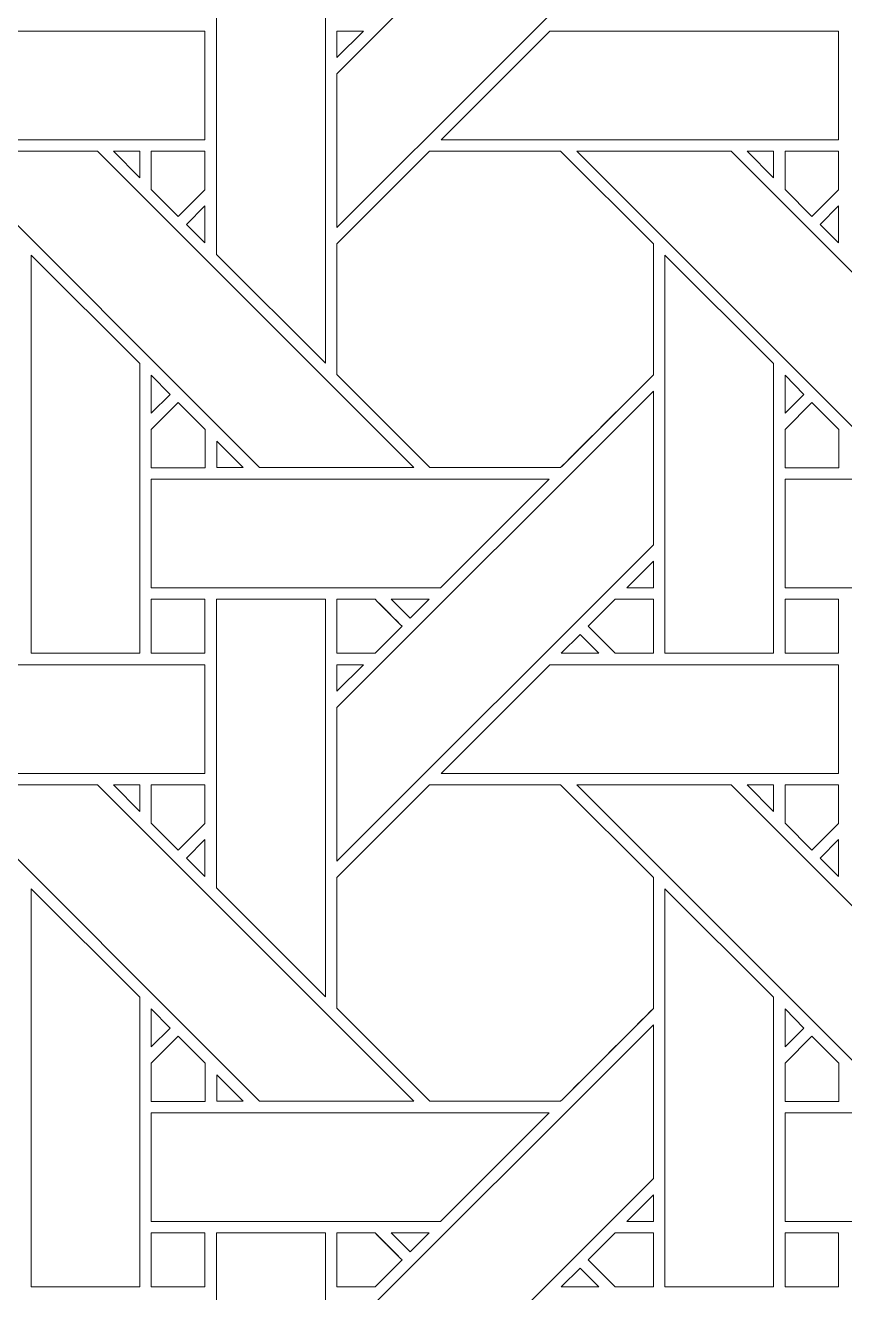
# Model space of a CAD drawing. Header units: inches. Extents: x 3.4 to 21.4, y 0.1 to 18.1.
# Drawn here: x 12.154 to 13.38, y 11.892 to 13.789 of the extents above; entities that cross this region are included whole.
import ezdxf

# ---------------------------------------------------------------- set-up
doc = ezdxf.new("R2010")
doc.units = ezdxf.units.IN
doc.header["$MEASUREMENT"] = 0
doc.layers.add('Design', color=7, linetype='Continuous', lineweight=0)

msp = doc.modelspace()

# ---------------------------------------------------------------- linework, layer by layer
at = {"layer": 'Design'}
for points, knots in [([(12.3829, 18.0948), (7.4123, 18.0948), (3.3829, 14.0653), (3.3829, 9.0948), (3.3829, 4.1242), (7.4123, 0.0948), (12.3829, 0.0948), (17.3534, 0.0948), (21.3829, 4.1242), (21.3829, 9.0948), (21.3829, 14.0653), (17.3534, 18.0948), (12.3829, 18.0948)], [0, 0, 0, 0, 1, 1, 1, 2, 2, 2, 3, 3, 3, 4, 4, 4, 4]), ([(12.3829, 17.2202), (7.8953, 17.2202), (4.2574, 13.5823), (4.2574, 9.0948), (4.2574, 4.6072), (7.8953, 0.9693), (12.3829, 0.9693), (16.8704, 0.9693), (20.5083, 4.6072), (20.5083, 9.0948), (20.5083, 13.5823), (16.8704, 17.2202), (12.3829, 17.2202)], [0, 0, 0, 0, 1, 1, 1, 2, 2, 2, 3, 3, 3, 4, 4, 4, 4]), ([(13.0941, 13.9603), (13.0941, 13.9603), (12.6204, 13.4866), (12.6204, 13.4866), (12.6204, 13.4866), (12.6204, 13.7167), (12.6204, 13.7167), (12.6204, 13.7167), (13.0941, 14.1903), (13.0941, 14.1903), (13.0941, 14.1903), (13.0941, 13.9603), (13.0941, 13.9603)], [0, 0, 0, 0, 1, 1, 1, 2, 2, 2, 3, 3, 3, 4, 4, 4, 4]), ([(12.4403, 13.4466), (12.4403, 13.4466), (12.4403, 13.8788), (12.4403, 13.8788), (12.4403, 13.8788), (12.6032, 13.8788), (12.6032, 13.8788), (12.6032, 13.8788), (12.6032, 13.2837), (12.6032, 13.2837), (12.6032, 13.2837), (12.4403, 13.4466), (12.4403, 13.4466)], [0, 0, 0, 0, 1, 1, 1, 2, 2, 2, 3, 3, 3, 4, 4, 4, 4]), ([(12.4228, 13.7809), (12.4228, 13.7809), (12.4228, 13.6181), (12.4228, 13.6181), (12.4228, 13.6181), (11.8275, 13.6181), (11.8275, 13.6181), (11.8275, 13.6181), (11.9904, 13.7809), (11.9904, 13.7809), (11.9904, 13.7809), (12.4228, 13.7809), (12.4228, 13.7809)], [0, 0, 0, 0, 1, 1, 1, 2, 2, 2, 3, 3, 3, 4, 4, 4, 4]), ([(12.6602, 13.7809), (12.6602, 13.7809), (12.6204, 13.7411), (12.6204, 13.7411), (12.6204, 13.7411), (12.6204, 13.7809), (12.6204, 13.7809), (12.6204, 13.7809), (12.6602, 13.7809), (12.6602, 13.7809)], [0, 0, 0, 0, 1, 1, 1, 2, 2, 2, 3, 3, 3, 3]), ([(13.3715, 13.7809), (13.3715, 13.7809), (13.3715, 13.6181), (13.3715, 13.6181), (13.3715, 13.6181), (12.7762, 13.6181), (12.7762, 13.6181), (12.7762, 13.6181), (12.9391, 13.7809), (12.9391, 13.7809), (12.9391, 13.7809), (13.3715, 13.7809), (13.3715, 13.7809)], [0, 0, 0, 0, 1, 1, 1, 2, 2, 2, 3, 3, 3, 4, 4, 4, 4]), ([(12.7354, 13.1273), (12.7354, 13.1273), (12.5044, 13.1273), (12.5044, 13.1273), (12.5044, 13.1273), (12.0308, 13.601), (12.0308, 13.601), (12.0308, 13.601), (12.2618, 13.601), (12.2618, 13.601), (12.2618, 13.601), (12.7354, 13.1273), (12.7354, 13.1273)], [0, 0, 0, 0, 1, 1, 1, 2, 2, 2, 3, 3, 3, 4, 4, 4, 4]), ([(12.2859, 13.601), (12.2859, 13.601), (12.3253, 13.601), (12.3253, 13.601), (12.3253, 13.601), (12.3253, 13.5611), (12.3253, 13.5611), (12.3253, 13.5611), (12.2859, 13.601), (12.2859, 13.601)], [0, 0, 0, 0, 1, 1, 1, 2, 2, 2, 3, 3, 3, 3]), ([(12.4228, 13.601), (12.4228, 13.601), (12.4228, 13.5434), (12.4228, 13.5434), (12.4228, 13.5434), (12.3828, 13.5035), (12.3828, 13.5035), (12.3828, 13.5035), (12.3425, 13.5438), (12.3425, 13.5438), (12.3425, 13.5438), (12.3425, 13.601), (12.3425, 13.601), (12.3425, 13.601), (12.4228, 13.601), (12.4228, 13.601)], [0, 0, 0, 0, 1, 1, 1, 2, 2, 2, 3, 3, 3, 4, 4, 4, 5, 5, 5, 5]), ([(12.4228, 13.5434), (12.4228, 13.5434), (12.3828, 13.5035), (12.3828, 13.5035), (12.3828, 13.5035), (12.3425, 13.5438), (12.3425, 13.5438), (12.3425, 13.5438), (12.3425, 13.601), (12.3425, 13.601), (12.3425, 13.601), (12.4228, 13.601), (12.4228, 13.601), (12.4228, 13.601), (12.4228, 13.5434), (12.4228, 13.5434)], [0, 0, 0, 0, 1, 1, 1, 2, 2, 2, 3, 3, 3, 4, 4, 4, 5, 5, 5, 5]), ([(12.7591, 13.601), (12.7591, 13.601), (12.9553, 13.601), (12.9553, 13.601), (12.9553, 13.601), (13.0941, 13.4623), (13.0941, 13.4623), (13.0941, 13.4623), (13.0941, 13.2661), (13.0941, 13.2661), (13.0763, 13.2481), (12.9643, 13.1364), (12.9553, 13.1274), (12.9553, 13.1274), (12.7596, 13.1274), (12.7596, 13.1274), (12.7596, 13.1274), (12.6204, 13.2666), (12.6204, 13.2666), (12.6204, 13.2666), (12.6204, 13.4623), (12.6204, 13.4623), (12.6204, 13.4623), (12.7591, 13.601), (12.7591, 13.601)], [0, 0, 0, 0, 1, 1, 1, 2, 2, 2, 3, 3, 3, 4, 4, 4, 5, 5, 5, 6, 6, 6, 7, 7, 7, 8, 8, 8, 8]), ([(13.0941, 13.2661), (13.0759, 13.2477), (12.964, 13.1361), (12.9553, 13.1274), (12.9553, 13.1274), (12.7596, 13.1274), (12.7596, 13.1274), (12.7596, 13.1274), (12.6204, 13.2666), (12.6204, 13.2666), (12.6204, 13.2666), (12.6204, 13.4623), (12.6204, 13.4623), (12.6204, 13.4623), (12.7591, 13.601), (12.7591, 13.601), (12.7591, 13.601), (12.9553, 13.601), (12.9553, 13.601), (12.9553, 13.601), (13.0941, 13.4623), (13.0941, 13.4623), (13.0941, 13.4623), (13.0941, 13.2661), (13.0941, 13.2661)], [0, 0, 0, 0, 1, 1, 1, 2, 2, 2, 3, 3, 3, 4, 4, 4, 5, 5, 5, 6, 6, 6, 7, 7, 7, 8, 8, 8, 8]), ([(13.6841, 13.1273), (13.6841, 13.1273), (13.4531, 13.1273), (13.4531, 13.1273), (13.4531, 13.1273), (12.9795, 13.601), (12.9795, 13.601), (12.9795, 13.601), (13.2105, 13.601), (13.2105, 13.601), (13.2105, 13.601), (13.6841, 13.1273), (13.6841, 13.1273)], [0, 0, 0, 0, 1, 1, 1, 2, 2, 2, 3, 3, 3, 4, 4, 4, 4]), ([(13.2346, 13.601), (13.2346, 13.601), (13.2741, 13.601), (13.2741, 13.601), (13.2741, 13.601), (13.2741, 13.5611), (13.2741, 13.5611), (13.2741, 13.5611), (13.2346, 13.601), (13.2346, 13.601)], [0, 0, 0, 0, 1, 1, 1, 2, 2, 2, 3, 3, 3, 3]), ([(13.3715, 13.601), (13.3715, 13.601), (13.3715, 13.5434), (13.3715, 13.5434), (13.3715, 13.5434), (13.3316, 13.5035), (13.3316, 13.5035), (13.3316, 13.5035), (13.2913, 13.5438), (13.2913, 13.5438), (13.2913, 13.5438), (13.2913, 13.601), (13.2913, 13.601), (13.2913, 13.601), (13.3715, 13.601), (13.3715, 13.601)], [0, 0, 0, 0, 1, 1, 1, 2, 2, 2, 3, 3, 3, 4, 4, 4, 5, 5, 5, 5]), ([(13.3715, 13.5434), (13.3715, 13.5434), (13.3316, 13.5035), (13.3316, 13.5035), (13.3316, 13.5035), (13.2913, 13.5438), (13.2913, 13.5438), (13.2913, 13.5438), (13.2913, 13.601), (13.2913, 13.601), (13.2913, 13.601), (13.3715, 13.601), (13.3715, 13.601), (13.3715, 13.601), (13.3715, 13.5434), (13.3715, 13.5434)], [0, 0, 0, 0, 1, 1, 1, 2, 2, 2, 3, 3, 3, 4, 4, 4, 5, 5, 5, 5]), ([(12.4228, 13.5191), (12.4228, 13.5191), (12.4228, 13.464), (12.4228, 13.464), (12.4228, 13.464), (12.395, 13.4913), (12.395, 13.4913), (12.395, 13.4913), (12.4228, 13.5191), (12.4228, 13.5191)], [0, 0, 0, 0, 1, 1, 1, 2, 2, 2, 3, 3, 3, 3]), ([(13.3715, 13.5191), (13.3715, 13.5191), (13.3715, 13.464), (13.3715, 13.464), (13.3715, 13.464), (13.3438, 13.4913), (13.3438, 13.4913), (13.3438, 13.4913), (13.3715, 13.5191), (13.3715, 13.5191)], [0, 0, 0, 0, 1, 1, 1, 2, 2, 2, 3, 3, 3, 3]), ([(12.1625, 12.8493), (12.1625, 12.8493), (12.1625, 13.4452), (12.1625, 13.4452), (12.1625, 13.4452), (12.3252, 13.283), (12.3252, 13.283), (12.3252, 13.283), (12.3252, 12.8493), (12.3252, 12.8493), (12.3252, 12.8493), (12.1625, 12.8493), (12.1625, 12.8493)], [0, 0, 0, 0, 1, 1, 1, 2, 2, 2, 3, 3, 3, 4, 4, 4, 4]), ([(13.1112, 12.8493), (13.1112, 12.8493), (13.1112, 13.4452), (13.1112, 13.4452), (13.1112, 13.4452), (13.274, 13.283), (13.274, 13.283), (13.274, 13.283), (13.274, 12.8493), (13.274, 12.8493), (13.274, 12.8493), (13.1112, 12.8493), (13.1112, 12.8493)], [0, 0, 0, 0, 1, 1, 1, 2, 2, 2, 3, 3, 3, 4, 4, 4, 4]), ([(12.3425, 13.2088), (12.3425, 13.2088), (12.3425, 13.2655), (12.3425, 13.2655), (12.3425, 13.2655), (12.3707, 13.2369), (12.3707, 13.2369), (12.3707, 13.2369), (12.3425, 13.2088), (12.3425, 13.2088)], [0, 0, 0, 0, 1, 1, 1, 2, 2, 2, 3, 3, 3, 3]), ([(13.2913, 13.2088), (13.2913, 13.2088), (13.2913, 13.2655), (13.2913, 13.2655), (13.2913, 13.2655), (13.3195, 13.2369), (13.3195, 13.2369), (13.3195, 13.2369), (13.2913, 13.2088), (13.2913, 13.2088)], [0, 0, 0, 0, 1, 1, 1, 2, 2, 2, 3, 3, 3, 3]), ([(13.0941, 13.0116), (13.0941, 13.0116), (12.6204, 12.5379), (12.6204, 12.5379), (12.6204, 12.5379), (12.6204, 12.768), (12.6204, 12.768), (12.6204, 12.768), (13.0941, 13.2416), (13.0941, 13.2416), (13.0941, 13.2416), (13.0941, 13.0116), (13.0941, 13.0116)], [0, 0, 0, 0, 1, 1, 1, 2, 2, 2, 3, 3, 3, 4, 4, 4, 4]), ([(12.3425, 13.1271), (12.3425, 13.1271), (12.3425, 13.1844), (12.3425, 13.1844), (12.3425, 13.1844), (12.3829, 13.2247), (12.3829, 13.2247), (12.3829, 13.2247), (12.4232, 13.1844), (12.4232, 13.1844), (12.4232, 13.1844), (12.4232, 13.1271), (12.4232, 13.1271), (12.4232, 13.1271), (12.3425, 13.1271), (12.3425, 13.1271)], [0, 0, 0, 0, 1, 1, 1, 2, 2, 2, 3, 3, 3, 4, 4, 4, 5, 5, 5, 5]), ([(12.3829, 13.2247), (12.3829, 13.2247), (12.4232, 13.1844), (12.4232, 13.1844), (12.4232, 13.1844), (12.4232, 13.1271), (12.4232, 13.1271), (12.4232, 13.1271), (12.3425, 13.1271), (12.3425, 13.1271), (12.3425, 13.1271), (12.3425, 13.1844), (12.3425, 13.1844), (12.3425, 13.1844), (12.3829, 13.2247), (12.3829, 13.2247)], [0, 0, 0, 0, 1, 1, 1, 2, 2, 2, 3, 3, 3, 4, 4, 4, 5, 5, 5, 5]), ([(13.2913, 13.1271), (13.2913, 13.1271), (13.2913, 13.1844), (13.2913, 13.1844), (13.2913, 13.1844), (13.3316, 13.2247), (13.3316, 13.2247), (13.3316, 13.2247), (13.3719, 13.1844), (13.3719, 13.1844), (13.3719, 13.1844), (13.3719, 13.1271), (13.3719, 13.1271), (13.3719, 13.1271), (13.2913, 13.1271), (13.2913, 13.1271)], [0, 0, 0, 0, 1, 1, 1, 2, 2, 2, 3, 3, 3, 4, 4, 4, 5, 5, 5, 5]), ([(13.3316, 13.2247), (13.3316, 13.2247), (13.3719, 13.1844), (13.3719, 13.1844), (13.3719, 13.1844), (13.3719, 13.1271), (13.3719, 13.1271), (13.3719, 13.1271), (13.2913, 13.1271), (13.2913, 13.1271), (13.2913, 13.1271), (13.2913, 13.1844), (13.2913, 13.1844), (13.2913, 13.1844), (13.3316, 13.2247), (13.3316, 13.2247)], [0, 0, 0, 0, 1, 1, 1, 2, 2, 2, 3, 3, 3, 4, 4, 4, 5, 5, 5, 5]), ([(12.4405, 13.1273), (12.4405, 13.1273), (12.4405, 13.1671), (12.4405, 13.1671), (12.4405, 13.1671), (12.4802, 13.1273), (12.4802, 13.1273), (12.4802, 13.1273), (12.4405, 13.1273), (12.4405, 13.1273)], [0, 0, 0, 0, 1, 1, 1, 2, 2, 2, 3, 3, 3, 3]), ([(12.9382, 13.1101), (12.9382, 13.1101), (12.7755, 12.9474), (12.7755, 12.9474), (12.7755, 12.9474), (12.3425, 12.9474), (12.3425, 12.9474), (12.3425, 12.9474), (12.3425, 13.1101), (12.3425, 13.1101), (12.3425, 13.1101), (12.9382, 13.1101), (12.9382, 13.1101)], [0, 0, 0, 0, 1, 1, 1, 2, 2, 2, 3, 3, 3, 4, 4, 4, 4]), ([(13.887, 13.1101), (13.887, 13.1101), (13.7242, 12.9474), (13.7242, 12.9474), (13.7242, 12.9474), (13.2913, 12.9474), (13.2913, 12.9474), (13.2913, 12.9474), (13.2913, 13.1101), (13.2913, 13.1101), (13.2913, 13.1101), (13.887, 13.1101), (13.887, 13.1101)], [0, 0, 0, 0, 1, 1, 1, 2, 2, 2, 3, 3, 3, 4, 4, 4, 4]), ([(13.0543, 12.9474), (13.0543, 12.9474), (13.0941, 12.9872), (13.0941, 12.9872), (13.0941, 12.9872), (13.0941, 12.9474), (13.0941, 12.9474), (13.0941, 12.9474), (13.0543, 12.9474), (13.0543, 12.9474)], [0, 0, 0, 0, 1, 1, 1, 2, 2, 2, 3, 3, 3, 3]), ([(12.3425, 12.9301), (12.3425, 12.9301), (12.4228, 12.9301), (12.4228, 12.9301), (12.4228, 12.9301), (12.4228, 12.8494), (12.4228, 12.8494), (12.4228, 12.8494), (12.3425, 12.8494), (12.3425, 12.8494), (12.3425, 12.8494), (12.3425, 12.9301), (12.3425, 12.9301)], [0, 0, 0, 0, 1, 1, 1, 2, 2, 2, 3, 3, 3, 4, 4, 4, 4]), ([(12.4228, 12.9301), (12.4228, 12.9301), (12.4228, 12.8494), (12.4228, 12.8494), (12.4228, 12.8494), (12.3425, 12.8494), (12.3425, 12.8494), (12.3425, 12.8494), (12.3425, 12.9301), (12.3425, 12.9301), (12.3425, 12.9301), (12.4228, 12.9301), (12.4228, 12.9301)], [0, 0, 0, 0, 1, 1, 1, 2, 2, 2, 3, 3, 3, 4, 4, 4, 4]), ([(12.4403, 12.4979), (12.4403, 12.4979), (12.4403, 12.9301), (12.4403, 12.9301), (12.4403, 12.9301), (12.6032, 12.9301), (12.6032, 12.9301), (12.6032, 12.9301), (12.6032, 12.335), (12.6032, 12.335), (12.6032, 12.335), (12.4403, 12.4979), (12.4403, 12.4979)], [0, 0, 0, 0, 1, 1, 1, 2, 2, 2, 3, 3, 3, 4, 4, 4, 4]), ([(12.6775, 12.9301), (12.6826, 12.925), (12.7134, 12.8942), (12.7178, 12.8898), (12.7178, 12.8898), (12.6774, 12.8494), (12.6774, 12.8494), (12.6774, 12.8494), (12.6204, 12.8494), (12.6204, 12.8494), (12.6204, 12.8494), (12.6204, 12.9301), (12.6204, 12.9301), (12.6204, 12.9301), (12.6775, 12.9301), (12.6775, 12.9301)], [0, 0, 0, 0, 1, 1, 1, 2, 2, 2, 3, 3, 3, 4, 4, 4, 5, 5, 5, 5]), ([(12.6204, 12.8494), (12.6204, 12.8494), (12.6204, 12.9301), (12.6204, 12.9301), (12.6204, 12.9301), (12.6775, 12.9301), (12.6775, 12.9301), (12.6828, 12.9248), (12.7136, 12.894), (12.7178, 12.8898), (12.7178, 12.8898), (12.6774, 12.8494), (12.6774, 12.8494), (12.6774, 12.8494), (12.6204, 12.8494), (12.6204, 12.8494)], [0, 0, 0, 0, 1, 1, 1, 2, 2, 2, 3, 3, 3, 4, 4, 4, 5, 5, 5, 5]), ([(12.7018, 12.9301), (12.7018, 12.9301), (12.7583, 12.9301), (12.7583, 12.9301), (12.7583, 12.9301), (12.73, 12.9019), (12.73, 12.9019), (12.73, 12.9019), (12.7018, 12.9301), (12.7018, 12.9301)], [0, 0, 0, 0, 1, 1, 1, 2, 2, 2, 3, 3, 3, 3]), ([(13.0941, 12.9302), (13.0941, 12.9302), (13.0941, 12.8494), (13.0941, 12.8494), (13.0941, 12.8494), (13.037, 12.8494), (13.037, 12.8494), (13.037, 12.8494), (12.9966, 12.8897), (12.9966, 12.8897), (12.9966, 12.8897), (13.037, 12.9302), (13.037, 12.9302), (13.037, 12.9302), (13.0941, 12.9302), (13.0941, 12.9302)], [0, 0, 0, 0, 1, 1, 1, 2, 2, 2, 3, 3, 3, 4, 4, 4, 5, 5, 5, 5]), ([(13.0941, 12.9302), (13.0941, 12.9302), (13.0941, 12.8494), (13.0941, 12.8494), (13.0941, 12.8494), (13.037, 12.8494), (13.037, 12.8494), (13.037, 12.8494), (12.9966, 12.8897), (12.9966, 12.8897), (12.9966, 12.8897), (13.037, 12.9302), (13.037, 12.9302), (13.037, 12.9302), (13.0941, 12.9302), (13.0941, 12.9302)], [0, 0, 0, 0, 1, 1, 1, 2, 2, 2, 3, 3, 3, 4, 4, 4, 5, 5, 5, 5]), ([(13.2913, 12.9301), (13.2913, 12.9301), (13.3715, 12.9301), (13.3715, 12.9301), (13.3715, 12.9301), (13.3715, 12.8494), (13.3715, 12.8494), (13.3715, 12.8494), (13.2913, 12.8494), (13.2913, 12.8494), (13.2913, 12.8494), (13.2913, 12.9301), (13.2913, 12.9301)], [0, 0, 0, 0, 1, 1, 1, 2, 2, 2, 3, 3, 3, 4, 4, 4, 4]), ([(13.3715, 12.9301), (13.3715, 12.9301), (13.3715, 12.8494), (13.3715, 12.8494), (13.3715, 12.8494), (13.2913, 12.8494), (13.2913, 12.8494), (13.2913, 12.8494), (13.2913, 12.9301), (13.2913, 12.9301), (13.2913, 12.9301), (13.3715, 12.9301), (13.3715, 12.9301)], [0, 0, 0, 0, 1, 1, 1, 2, 2, 2, 3, 3, 3, 4, 4, 4, 4]), ([(13.0127, 12.8493), (13.0127, 12.8493), (12.9562, 12.8493), (12.9562, 12.8493), (12.9562, 12.8493), (12.9845, 12.8776), (12.9845, 12.8776), (12.9845, 12.8776), (13.0127, 12.8493), (13.0127, 12.8493)], [0, 0, 0, 0, 1, 1, 1, 2, 2, 2, 3, 3, 3, 3]), ([(12.4228, 12.8322), (12.4228, 12.8322), (12.4228, 12.6694), (12.4228, 12.6694), (12.4228, 12.6694), (11.8275, 12.6694), (11.8275, 12.6694), (11.8275, 12.6694), (11.9904, 12.8322), (11.9904, 12.8322), (11.9904, 12.8322), (12.4228, 12.8322), (12.4228, 12.8322)], [0, 0, 0, 0, 1, 1, 1, 2, 2, 2, 3, 3, 3, 4, 4, 4, 4]), ([(12.6602, 12.8322), (12.6602, 12.8322), (12.6204, 12.7924), (12.6204, 12.7924), (12.6204, 12.7924), (12.6204, 12.8322), (12.6204, 12.8322), (12.6204, 12.8322), (12.6602, 12.8322), (12.6602, 12.8322)], [0, 0, 0, 0, 1, 1, 1, 2, 2, 2, 3, 3, 3, 3]), ([(13.3715, 12.8322), (13.3715, 12.8322), (13.3715, 12.6694), (13.3715, 12.6694), (13.3715, 12.6694), (12.7762, 12.6694), (12.7762, 12.6694), (12.7762, 12.6694), (12.9391, 12.8322), (12.9391, 12.8322), (12.9391, 12.8322), (13.3715, 12.8322), (13.3715, 12.8322)], [0, 0, 0, 0, 1, 1, 1, 2, 2, 2, 3, 3, 3, 4, 4, 4, 4]), ([(12.7354, 12.1786), (12.7354, 12.1786), (12.5044, 12.1786), (12.5044, 12.1786), (12.5044, 12.1786), (12.0308, 12.6522), (12.0308, 12.6522), (12.0308, 12.6522), (12.2618, 12.6522), (12.2618, 12.6522), (12.2618, 12.6522), (12.7354, 12.1786), (12.7354, 12.1786)], [0, 0, 0, 0, 1, 1, 1, 2, 2, 2, 3, 3, 3, 4, 4, 4, 4]), ([(12.2859, 12.6522), (12.2859, 12.6522), (12.3253, 12.6522), (12.3253, 12.6522), (12.3253, 12.6522), (12.3253, 12.6124), (12.3253, 12.6124), (12.3253, 12.6124), (12.2859, 12.6522), (12.2859, 12.6522)], [0, 0, 0, 0, 1, 1, 1, 2, 2, 2, 3, 3, 3, 3]), ([(12.4228, 12.6523), (12.4228, 12.6523), (12.4228, 12.5947), (12.4228, 12.5947), (12.4228, 12.5947), (12.3828, 12.5547), (12.3828, 12.5547), (12.3828, 12.5547), (12.3425, 12.5951), (12.3425, 12.5951), (12.3425, 12.5951), (12.3425, 12.6523), (12.3425, 12.6523), (12.3425, 12.6523), (12.4228, 12.6523), (12.4228, 12.6523)], [0, 0, 0, 0, 1, 1, 1, 2, 2, 2, 3, 3, 3, 4, 4, 4, 5, 5, 5, 5]), ([(12.4228, 12.5947), (12.4228, 12.5947), (12.3828, 12.5547), (12.3828, 12.5547), (12.3828, 12.5547), (12.3425, 12.5951), (12.3425, 12.5951), (12.3425, 12.5951), (12.3425, 12.6523), (12.3425, 12.6523), (12.3425, 12.6523), (12.4228, 12.6523), (12.4228, 12.6523), (12.4228, 12.6523), (12.4228, 12.5947), (12.4228, 12.5947)], [0, 0, 0, 0, 1, 1, 1, 2, 2, 2, 3, 3, 3, 4, 4, 4, 5, 5, 5, 5]), ([(12.7591, 12.6523), (12.7591, 12.6523), (12.9553, 12.6523), (12.9553, 12.6523), (12.9553, 12.6523), (13.0941, 12.5135), (13.0941, 12.5135), (13.0941, 12.5135), (13.0941, 12.3173), (13.0941, 12.3173), (13.0763, 12.2994), (12.9643, 12.1876), (12.9553, 12.1786), (12.9553, 12.1786), (12.7596, 12.1786), (12.7596, 12.1786), (12.7596, 12.1786), (12.6204, 12.3179), (12.6204, 12.3179), (12.6204, 12.3179), (12.6204, 12.5135), (12.6204, 12.5135), (12.6204, 12.5135), (12.7591, 12.6523), (12.7591, 12.6523)], [0, 0, 0, 0, 1, 1, 1, 2, 2, 2, 3, 3, 3, 4, 4, 4, 5, 5, 5, 6, 6, 6, 7, 7, 7, 8, 8, 8, 8]), ([(13.0941, 12.5135), (13.0941, 12.5135), (13.0941, 12.3173), (13.0941, 12.3173), (13.0755, 12.2986), (12.9637, 12.187), (12.9553, 12.1786), (12.9553, 12.1786), (12.7596, 12.1786), (12.7596, 12.1786), (12.7596, 12.1786), (12.6204, 12.3179), (12.6204, 12.3179), (12.6204, 12.3179), (12.6204, 12.5135), (12.6204, 12.5135), (12.6204, 12.5135), (12.7591, 12.6523), (12.7591, 12.6523), (12.7591, 12.6523), (12.9553, 12.6523), (12.9553, 12.6523), (12.9553, 12.6523), (13.0941, 12.5135), (13.0941, 12.5135)], [0, 0, 0, 0, 1, 1, 1, 2, 2, 2, 3, 3, 3, 4, 4, 4, 5, 5, 5, 6, 6, 6, 7, 7, 7, 8, 8, 8, 8]), ([(13.6841, 12.1786), (13.6841, 12.1786), (13.4531, 12.1786), (13.4531, 12.1786), (13.4531, 12.1786), (12.9795, 12.6522), (12.9795, 12.6522), (12.9795, 12.6522), (13.2105, 12.6522), (13.2105, 12.6522), (13.2105, 12.6522), (13.6841, 12.1786), (13.6841, 12.1786)], [0, 0, 0, 0, 1, 1, 1, 2, 2, 2, 3, 3, 3, 4, 4, 4, 4]), ([(13.2346, 12.6522), (13.2346, 12.6522), (13.2741, 12.6522), (13.2741, 12.6522), (13.2741, 12.6522), (13.2741, 12.6124), (13.2741, 12.6124), (13.2741, 12.6124), (13.2346, 12.6522), (13.2346, 12.6522)], [0, 0, 0, 0, 1, 1, 1, 2, 2, 2, 3, 3, 3, 3]), ([(13.3715, 12.6523), (13.3715, 12.6523), (13.3715, 12.5947), (13.3715, 12.5947), (13.3715, 12.5947), (13.3316, 12.5547), (13.3316, 12.5547), (13.3316, 12.5547), (13.2913, 12.5951), (13.2913, 12.5951), (13.2913, 12.5951), (13.2913, 12.6523), (13.2913, 12.6523), (13.2913, 12.6523), (13.3715, 12.6523), (13.3715, 12.6523)], [0, 0, 0, 0, 1, 1, 1, 2, 2, 2, 3, 3, 3, 4, 4, 4, 5, 5, 5, 5]), ([(13.3715, 12.5947), (13.3715, 12.5947), (13.3316, 12.5547), (13.3316, 12.5547), (13.3316, 12.5547), (13.2913, 12.5951), (13.2913, 12.5951), (13.2913, 12.5951), (13.2913, 12.6523), (13.2913, 12.6523), (13.2913, 12.6523), (13.3715, 12.6523), (13.3715, 12.6523), (13.3715, 12.6523), (13.3715, 12.5947), (13.3715, 12.5947)], [0, 0, 0, 0, 1, 1, 1, 2, 2, 2, 3, 3, 3, 4, 4, 4, 5, 5, 5, 5]), ([(12.4228, 12.5704), (12.4228, 12.5704), (12.4228, 12.5152), (12.4228, 12.5152), (12.4228, 12.5152), (12.395, 12.5426), (12.395, 12.5426), (12.395, 12.5426), (12.4228, 12.5704), (12.4228, 12.5704)], [0, 0, 0, 0, 1, 1, 1, 2, 2, 2, 3, 3, 3, 3]), ([(13.3715, 12.5704), (13.3715, 12.5704), (13.3715, 12.5152), (13.3715, 12.5152), (13.3715, 12.5152), (13.3438, 12.5426), (13.3438, 12.5426), (13.3438, 12.5426), (13.3715, 12.5704), (13.3715, 12.5704)], [0, 0, 0, 0, 1, 1, 1, 2, 2, 2, 3, 3, 3, 3]), ([(12.1625, 11.9006), (12.1625, 11.9006), (12.1625, 12.4964), (12.1625, 12.4964), (12.1625, 12.4964), (12.3252, 12.3343), (12.3252, 12.3343), (12.3252, 12.3343), (12.3252, 11.9006), (12.3252, 11.9006), (12.3252, 11.9006), (12.1625, 11.9006), (12.1625, 11.9006)], [0, 0, 0, 0, 1, 1, 1, 2, 2, 2, 3, 3, 3, 4, 4, 4, 4]), ([(13.1112, 11.9006), (13.1112, 11.9006), (13.1112, 12.4964), (13.1112, 12.4964), (13.1112, 12.4964), (13.274, 12.3343), (13.274, 12.3343), (13.274, 12.3343), (13.274, 11.9006), (13.274, 11.9006), (13.274, 11.9006), (13.1112, 11.9006), (13.1112, 11.9006)], [0, 0, 0, 0, 1, 1, 1, 2, 2, 2, 3, 3, 3, 4, 4, 4, 4]), ([(12.3425, 12.26), (12.3425, 12.26), (12.3425, 12.3168), (12.3425, 12.3168), (12.3425, 12.3168), (12.3707, 12.2882), (12.3707, 12.2882), (12.3707, 12.2882), (12.3425, 12.26), (12.3425, 12.26)], [0, 0, 0, 0, 1, 1, 1, 2, 2, 2, 3, 3, 3, 3]), ([(13.2913, 12.26), (13.2913, 12.26), (13.2913, 12.3168), (13.2913, 12.3168), (13.2913, 12.3168), (13.3195, 12.2882), (13.3195, 12.2882), (13.3195, 12.2882), (13.2913, 12.26), (13.2913, 12.26)], [0, 0, 0, 0, 1, 1, 1, 2, 2, 2, 3, 3, 3, 3]), ([(13.0941, 12.0628), (13.0941, 12.0628), (12.6204, 11.5892), (12.6204, 11.5892), (12.6204, 11.5892), (12.6204, 11.8193), (12.6204, 11.8193), (12.6204, 11.8193), (13.0941, 12.2929), (13.0941, 12.2929), (13.0941, 12.2929), (13.0941, 12.0628), (13.0941, 12.0628)], [0, 0, 0, 0, 1, 1, 1, 2, 2, 2, 3, 3, 3, 4, 4, 4, 4]), ([(12.3425, 12.1784), (12.3425, 12.1784), (12.3425, 12.2357), (12.3425, 12.2357), (12.3425, 12.2357), (12.3829, 12.276), (12.3829, 12.276), (12.3829, 12.276), (12.4232, 12.2357), (12.4232, 12.2357), (12.4232, 12.2357), (12.4232, 12.1784), (12.4232, 12.1784), (12.4232, 12.1784), (12.3425, 12.1784), (12.3425, 12.1784)], [0, 0, 0, 0, 1, 1, 1, 2, 2, 2, 3, 3, 3, 4, 4, 4, 5, 5, 5, 5]), ([(12.3829, 12.276), (12.3829, 12.276), (12.4232, 12.2357), (12.4232, 12.2357), (12.4232, 12.2357), (12.4232, 12.1784), (12.4232, 12.1784), (12.4232, 12.1784), (12.3425, 12.1784), (12.3425, 12.1784), (12.3425, 12.1784), (12.3425, 12.2357), (12.3425, 12.2357), (12.3425, 12.2357), (12.3829, 12.276), (12.3829, 12.276)], [0, 0, 0, 0, 1, 1, 1, 2, 2, 2, 3, 3, 3, 4, 4, 4, 5, 5, 5, 5]), ([(13.2913, 12.1784), (13.2913, 12.1784), (13.2913, 12.2357), (13.2913, 12.2357), (13.2913, 12.2357), (13.3316, 12.276), (13.3316, 12.276), (13.3316, 12.276), (13.3719, 12.2357), (13.3719, 12.2357), (13.3719, 12.2357), (13.3719, 12.1784), (13.3719, 12.1784), (13.3719, 12.1784), (13.2913, 12.1784), (13.2913, 12.1784)], [0, 0, 0, 0, 1, 1, 1, 2, 2, 2, 3, 3, 3, 4, 4, 4, 5, 5, 5, 5]), ([(13.3316, 12.276), (13.3316, 12.276), (13.3719, 12.2357), (13.3719, 12.2357), (13.3719, 12.2357), (13.3719, 12.1784), (13.3719, 12.1784), (13.3719, 12.1784), (13.2913, 12.1784), (13.2913, 12.1784), (13.2913, 12.1784), (13.2913, 12.2357), (13.2913, 12.2357), (13.2913, 12.2357), (13.3316, 12.276), (13.3316, 12.276)], [0, 0, 0, 0, 1, 1, 1, 2, 2, 2, 3, 3, 3, 4, 4, 4, 5, 5, 5, 5]), ([(12.4405, 12.1786), (12.4405, 12.1786), (12.4405, 12.2184), (12.4405, 12.2184), (12.4405, 12.2184), (12.4802, 12.1786), (12.4802, 12.1786), (12.4802, 12.1786), (12.4405, 12.1786), (12.4405, 12.1786)], [0, 0, 0, 0, 1, 1, 1, 2, 2, 2, 3, 3, 3, 3]), ([(12.7755, 11.9986), (12.7755, 11.9986), (12.3425, 11.9986), (12.3425, 11.9986), (12.3425, 11.9986), (12.3425, 12.1613), (12.3425, 12.1613), (12.3425, 12.1613), (12.9382, 12.1613), (12.9382, 12.1613), (12.9382, 12.1613), (12.7755, 11.9986), (12.7755, 11.9986)], [0, 0, 0, 0, 1, 1, 1, 2, 2, 2, 3, 3, 3, 4, 4, 4, 4]), ([(13.887, 12.1613), (13.887, 12.1613), (13.7242, 11.9986), (13.7242, 11.9986), (13.7242, 11.9986), (13.2913, 11.9986), (13.2913, 11.9986), (13.2913, 11.9986), (13.2913, 12.1613), (13.2913, 12.1613), (13.2913, 12.1613), (13.887, 12.1613), (13.887, 12.1613)], [0, 0, 0, 0, 1, 1, 1, 2, 2, 2, 3, 3, 3, 4, 4, 4, 4]), ([(13.0543, 11.9987), (13.0543, 11.9987), (13.0941, 12.0384), (13.0941, 12.0384), (13.0941, 12.0384), (13.0941, 11.9987), (13.0941, 11.9987), (13.0941, 11.9987), (13.0543, 11.9987), (13.0543, 11.9987)], [0, 0, 0, 0, 1, 1, 1, 2, 2, 2, 3, 3, 3, 3]), ([(12.3425, 11.9814), (12.3425, 11.9814), (12.4228, 11.9814), (12.4228, 11.9814), (12.4228, 11.9814), (12.4228, 11.9006), (12.4228, 11.9006), (12.4228, 11.9006), (12.3425, 11.9006), (12.3425, 11.9006), (12.3425, 11.9006), (12.3425, 11.9814), (12.3425, 11.9814)], [0, 0, 0, 0, 1, 1, 1, 2, 2, 2, 3, 3, 3, 4, 4, 4, 4]), ([(12.3425, 11.9006), (12.3425, 11.9006), (12.3425, 11.9814), (12.3425, 11.9814), (12.3425, 11.9814), (12.4228, 11.9814), (12.4228, 11.9814), (12.4228, 11.9814), (12.4228, 11.9006), (12.4228, 11.9006), (12.4228, 11.9006), (12.3425, 11.9006), (12.3425, 11.9006)], [0, 0, 0, 0, 1, 1, 1, 2, 2, 2, 3, 3, 3, 4, 4, 4, 4]), ([(12.4403, 11.5492), (12.4403, 11.5492), (12.4403, 11.9814), (12.4403, 11.9814), (12.4403, 11.9814), (12.6032, 11.9814), (12.6032, 11.9814), (12.6032, 11.9814), (12.6032, 11.3863), (12.6032, 11.3863), (12.6032, 11.3863), (12.4403, 11.5492), (12.4403, 11.5492)], [0, 0, 0, 0, 1, 1, 1, 2, 2, 2, 3, 3, 3, 4, 4, 4, 4]), ([(12.6775, 11.9814), (12.6826, 11.9763), (12.7134, 11.9455), (12.7178, 11.9411), (12.7178, 11.9411), (12.6774, 11.9006), (12.6774, 11.9006), (12.6774, 11.9006), (12.6204, 11.9006), (12.6204, 11.9006), (12.6204, 11.9006), (12.6204, 11.9814), (12.6204, 11.9814), (12.6204, 11.9814), (12.6775, 11.9814), (12.6775, 11.9814)], [0, 0, 0, 0, 1, 1, 1, 2, 2, 2, 3, 3, 3, 4, 4, 4, 5, 5, 5, 5]), ([(12.7178, 11.9411), (12.7178, 11.9411), (12.6774, 11.9006), (12.6774, 11.9006), (12.6774, 11.9006), (12.6204, 11.9006), (12.6204, 11.9006), (12.6204, 11.9006), (12.6204, 11.9814), (12.6204, 11.9814), (12.6204, 11.9814), (12.6775, 11.9814), (12.6775, 11.9814), (12.6828, 11.9761), (12.7136, 11.9452), (12.7178, 11.9411)], [0, 0, 0, 0, 1, 1, 1, 2, 2, 2, 3, 3, 3, 4, 4, 4, 5, 5, 5, 5]), ([(12.7018, 11.9814), (12.7018, 11.9814), (12.7583, 11.9814), (12.7583, 11.9814), (12.7583, 11.9814), (12.73, 11.9532), (12.73, 11.9532), (12.73, 11.9532), (12.7018, 11.9814), (12.7018, 11.9814)], [0, 0, 0, 0, 1, 1, 1, 2, 2, 2, 3, 3, 3, 3]), ([(13.0941, 11.9814), (13.0941, 11.9814), (13.0941, 11.9006), (13.0941, 11.9006), (13.0941, 11.9006), (13.037, 11.9006), (13.037, 11.9006), (13.037, 11.9006), (12.9966, 11.941), (12.9966, 11.941), (12.9966, 11.941), (13.037, 11.9814), (13.037, 11.9814), (13.037, 11.9814), (13.0941, 11.9814), (13.0941, 11.9814)], [0, 0, 0, 0, 1, 1, 1, 2, 2, 2, 3, 3, 3, 4, 4, 4, 5, 5, 5, 5]), ([(13.0941, 11.9814), (13.0941, 11.9814), (13.0941, 11.9006), (13.0941, 11.9006), (13.0941, 11.9006), (13.037, 11.9006), (13.037, 11.9006), (13.037, 11.9006), (12.9966, 11.941), (12.9966, 11.941), (12.9966, 11.941), (13.037, 11.9814), (13.037, 11.9814), (13.037, 11.9814), (13.0941, 11.9814), (13.0941, 11.9814)], [0, 0, 0, 0, 1, 1, 1, 2, 2, 2, 3, 3, 3, 4, 4, 4, 5, 5, 5, 5]), ([(13.2913, 11.9814), (13.2913, 11.9814), (13.3715, 11.9814), (13.3715, 11.9814), (13.3715, 11.9814), (13.3715, 11.9006), (13.3715, 11.9006), (13.3715, 11.9006), (13.2913, 11.9006), (13.2913, 11.9006), (13.2913, 11.9006), (13.2913, 11.9814), (13.2913, 11.9814)], [0, 0, 0, 0, 1, 1, 1, 2, 2, 2, 3, 3, 3, 4, 4, 4, 4]), ([(13.3715, 11.9814), (13.3715, 11.9814), (13.3715, 11.9006), (13.3715, 11.9006), (13.3715, 11.9006), (13.2913, 11.9006), (13.2913, 11.9006), (13.2913, 11.9006), (13.2913, 11.9814), (13.2913, 11.9814), (13.2913, 11.9814), (13.3715, 11.9814), (13.3715, 11.9814)], [0, 0, 0, 0, 1, 1, 1, 2, 2, 2, 3, 3, 3, 4, 4, 4, 4]), ([(13.0127, 11.9006), (13.0127, 11.9006), (12.9562, 11.9006), (12.9562, 11.9006), (12.9562, 11.9006), (12.9845, 11.9289), (12.9845, 11.9289), (12.9845, 11.9289), (13.0127, 11.9006), (13.0127, 11.9006)], [0, 0, 0, 0, 1, 1, 1, 2, 2, 2, 3, 3, 3, 3])]:
    msp.add_open_spline(points, degree=3, knots=knots, dxfattribs=at)

doc.saveas('drawing.dxf')
